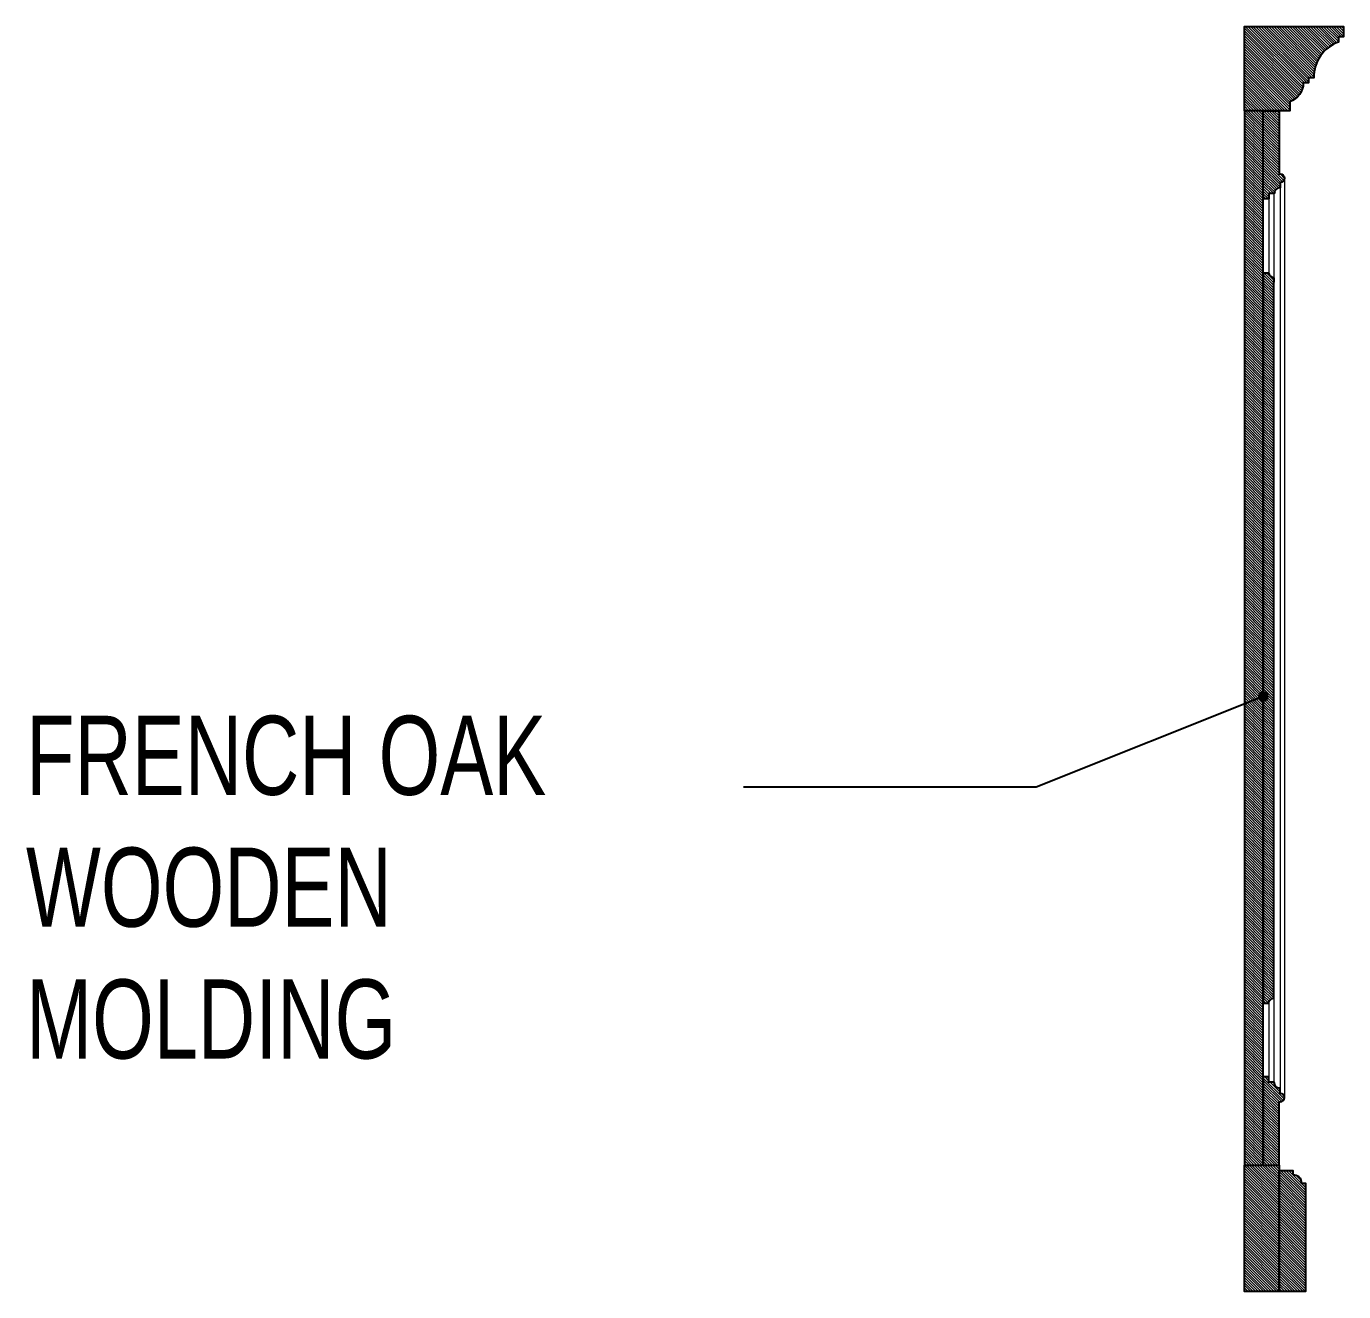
# Model space of a CAD drawing. Header units: inches. Extents: x 274057 to 444617, y 490067 to 635630.
# Drawn here: x 340522 to 341771, y 523866 to 525066 of the extents above; entities that cross this region are included whole.
import ezdxf

# ---------------------------------------------------------------- set-up
doc = ezdxf.new("R2010")
doc.units = ezdxf.units.IN
doc.header["$MEASUREMENT"] = 0
for name, color, linetype in [('CQ Sheet text', 3, 'Continuous'), ('CQ Wood Section', 60, 'Continuous'), ('CQ_callout', 34, 'Continuous')]:
    doc.layers.add(name, color=color, linetype=linetype)
doc.styles.add('DIM 50', font='romans.shx', dxfattribs={"width": 0.75, "height": 100})
doc.styles.get("Standard").update_dxf_attribs({"font": 'arial.ttf'})
doc.dimstyles.get("Standard").update_dxf_attribs({"dimtxt": 0.18, "dimasz": 0.18, "dimexe": 0.18, "dimexo": 0.0625, "dimgap": 0.09, "dimtad": 0, "dimtih": 1, "dimtoh": 1, "dimdec": 4, "dimzin": 0, "dimdsep": 46, "dimtxsty": 'Standard', "dimcen": 0.09, "dimadec": 0, "dimazin": 0, "dimtfac": 1, "dimtdec": 4, "dimtofl": 0, "dimtmove": 0, "dimatfit": 3, "dimfxl": 1, "dimtolj": 1, "dimtzin": 0, "dimarcsym": 0})
pattern_1 = [(225.0000000000001, (36037.18840213446, 2.088490873575211e-07), (1.233325781139329, -1.233325781139325), [])]

# ---------------------------------------------------------------- blocks, each defined once
blk = doc.blocks.new('wood panel section')
at = {"layer": 'CQ Wood Section', "lineweight": 0}
h = blk.add_hatch(dxfattribs=at)
h.set_pattern_fill('ANSI31', color=253, scale=13.95348837209302, angle=180.0000000000001)
h.set_pattern_definition([(225.0000000000001, (36142.35585811699, 2.088490873575211e-07), (1.233325781139329, -1.233325781139325), [])])
edge = h.paths.add_edge_path()
edge.add_line((373726.2823272735, 517519.283922351), (373726.2823272735, 517599.2839221759))
edge.add_line((373726.2823272735, 517599.2839221759), (373632.1263040713, 517599.283922351))
edge.add_line((373632.1263040713, 517599.283922351), (373632.1263040713, 517589.283922351))
edge.add_line((373632.1263040713, 517589.283922351), (373637.1263040713, 517589.283922351))
edge.add_line((373637.1263040713, 517589.283922351), (373637.1263040713, 517584.283922351))
edge.add_arc((373625.5141908826, 517551.3689718612), 34.90322533018236, -1.2919480956534812, 70.56759384784772, ccw=False)
edge.add_line((373660.4085433854, 517550.5820145192), (373665.4741542631, 517550.5820145192))
edge.add_line((373665.4741542631, 517550.5820145192), (373665.4741542631, 517545.5820145192))
edge.add_line((373665.4741542631, 517545.5820145192), (373670.4741542631, 517545.5820145192))
edge.add_arc((373688.780025439, 517545.2354354908), 18.3091517152585, 178.9153674634846, 252.5261491534964)
edge.add_line((373683.2823272542, 517527.7711762394), (373683.2823272542, 517519.283922351))
edge.add_line((373683.2823272542, 517519.283922351), (373726.2823272735, 517519.283922351))
h = blk.add_hatch(dxfattribs=at)
h.set_pattern_fill('ANSI31', color=253, scale=13.95348837209302, angle=180.0000000000001)
h.set_pattern_definition(pattern_1)
edge = h.paths.add_edge_path()
edge.add_arc((373692.2823279385, 517440.6270253488), 5.656854249493335, 0, 90, ccw=False)
edge.add_line((373697.9391821881, 517440.6270253488), (373702.9391821881, 517440.6270253488))
edge.add_line((373702.9391821881, 517440.6270253488), (373702.9391821881, 517435.6270253488))
edge.add_line((373702.9391821881, 517435.6270253488), (373708.2823280088, 517435.6270253647))
edge.add_line((373708.2823280088, 517435.6270253647), (373708.2823280088, 517519.2839223955))
edge.add_line((373708.2823280088, 517519.2839223955), (373693.2823277604, 517519.283922351))
edge.add_line((373693.2823277604, 517519.283922351), (373693.2823279385, 517459.2838795983))
edge.add_line((373693.2823279385, 517459.2838795983), (373692.2823279385, 517459.2838795983))
edge.add_arc((373692.2823279385, 517455.2838795983), 4, 90, 270)
edge.add_line((373692.2823279385, 517451.2838795983), (373692.2823279385, 517446.2838795983))
h = blk.add_hatch(dxfattribs=at)
h.set_pattern_fill('ANSI31', color=253, scale=13.95348837209302, angle=180.0000000000001)
h.set_pattern_definition(pattern_1)
h.paths.add_polyline_path([(373708.2823272735, 517519.2839223955), (373726.2823272735, 517519.283922351), (373726.2823313126, 516519.2839960859), (373708.2823313126, 516519.2839960859)])
h = blk.add_hatch(dxfattribs=at)
h.set_pattern_fill('ANSI31', color=253, scale=13.95348837209302, angle=180.0000000000001)
h.set_pattern_definition([(225.0000000000001, (35447.38738654694, 107.7189618353732), (1.233325781139329, -1.233325781139325), [])])
edge = h.paths.add_edge_path()
edge.add_arc((373696.8920509059, 516671.5329414808), 6.548750532663546, 12.41524777667611, 78.14451644334973)
edge.add_line((373698.2374515089, 516677.941999973), (373698.2427204635, 517360.6270229824))
edge.add_arc((373696.8920509059, 517367.0349731449), 6.548750532643951, 281.902591092188, 347.5847522222197)
edge.add_line((373703.2876595461, 517365.6270229824), (373708.2876595461, 517365.6270229824))
edge.add_line((373708.2876595461, 517365.6270229824), (373708.282330692, 516672.9408916433))
edge.add_line((373708.282330692, 516672.9408916433), (373703.2876595462, 516672.9408916432))
h = blk.add_hatch(dxfattribs=at)
h.set_pattern_fill('ANSI31', color=253, scale=13.95348837209302, angle=180.0000000000001)
h.set_pattern_definition(pattern_1)
edge = h.paths.add_edge_path()
edge.add_arc((373692.282325919, 516597.9408940414), 5.656854249493335, 270, 360)
edge.add_line((373697.9391801685, 516597.9408940414), (373702.9391801685, 516597.9408940414))
edge.add_line((373702.9391801685, 516597.9408940414), (373702.9391801685, 516602.9408940414))
edge.add_line((373702.9391801685, 516602.9408940414), (373708.2823259893, 516602.9408940256))
edge.add_line((373708.2823259893, 516602.9408940256), (373708.2823259893, 516519.2839969947))
edge.add_line((373708.2823259892, 516519.2839969948), (373693.2823257408, 516519.2839970393))
edge.add_line((373693.2823257408, 516519.2839970393), (373693.282325919, 516579.284039792))
edge.add_line((373693.282325919, 516579.284039792), (373692.282325919, 516579.284039792))
edge.add_arc((373692.282325919, 516583.284039792), 4, 90, 270, ccw=False)
edge.add_line((373692.282325919, 516587.284039792), (373692.282325919, 516592.284039792))
h = blk.add_hatch(dxfattribs=at)
h.set_pattern_fill('ANSI31', color=253, scale=13.95348837209302, angle=180.0000000000001)
h.set_pattern_definition([(225.0000000000001, (36037.18840213446, -4.609784537926316), (1.233325781139329, -1.233325781139325), [])])
edge = h.paths.add_edge_path()
edge.add_line((373693.2823241028, 516514.2840137422), (373680.353402517, 516514.2840137422))
edge.add_line((373680.353402517, 516514.2840137422), (373680.353402517, 516510.2840137422))
edge.add_arc((373679.8152404558, 516502.7511079917), 7.552104835803404, 85.91364641696441, 184.0863535834761)
edge.add_line((373672.2823347052, 516502.2129459304), (373668.2823347052, 516502.2129459304))
edge.add_line((373668.2823347052, 516502.2129459304), (373668.282334705, 516399.2839910139))
edge.add_line((373668.282334705, 516399.2839910139), (373693.2823241026, 516399.2839455852))
edge.add_line((373693.2823241026, 516399.2839455852), (373693.2823241028, 516514.2840137422))
h = blk.add_hatch(dxfattribs=at)
h.set_pattern_fill('ANSI31', color=253, scale=13.95348837209302, angle=180.0000000000001)
h.set_pattern_definition(pattern_1)
h.paths.add_polyline_path([(373726.2823313126, 516519.2839970516), (373693.2823241028, 516519.2839970516), (373693.2823241028, 516399.2839683135), (373726.2823313126, 516399.2839683135)])
at = {"layer": 'CQ Wood Section', "color": 253, "lineweight": 0}
for p, q in [((373688.2823279385, 517455.2838795983, -0.0005676348778865994), (373688.2823313811, 516583.2774294676, -0.0005676348778865994)), ((373692.2823279385, 517446.2838795983, -0.0005676348778865994), (373692.2823312941, 516592.284039792, -0.0005676348778865994)), ((373697.9391801685, 516597.9408940414, -0.0005676348778865994), (373697.9391801685, 517440.6270253488, -0.0005676348778865994)), ((373702.9391821881, 517435.6270253488, -0.0005676348778865994), (373702.9391819765, 517364.5098959284, -0.0005676348778865994)), ((373702.939179923, 516674.0337188108, -0.0005676348778865994), (373702.9391797116, 516602.9408940414, -0.0005676348778865994))]:
    blk.add_line(p, q, dxfattribs=at)
at = {"layer": 'CQ Wood Section', "ltscale": 1000, "elevation": -0.0005676348778865994}
for points in [[(373726.2823272735, 517519.283922351), (373726.2823272735, 517599.2839221759), (373632.1263040713, 517599.283922351), (373632.1263040713, 517589.283922351), (373637.1263040713, 517589.283922351), (373637.1263040713, 517584.283922351, -0.3242422653971426), (373660.4085433854, 517550.5820145192), (373665.4741542631, 517550.5820145192), (373665.4741542631, 517545.5820145192), (373670.4741542631, 517545.5820145192, 0.332707975019694), (373683.2823272542, 517527.7711762394), (373683.2823272542, 517527.7711762394), (373683.2823272542, 517519.283922351)], [(373692.2823279385, 517446.2838795983, -0.4142135623730951), (373697.9391821881, 517440.6270253488), (373702.9391821881, 517440.6270253488), (373702.9391821881, 517435.6270253488), (373708.2823280088, 517435.6270253647), (373708.2823280088, 517519.2839223955), (373693.2823277604, 517519.283922351), (373693.2823279385, 517459.2838795983), (373692.2823279385, 517459.2838795983, 0.9999999999999999), (373692.2823279385, 517451.2838795983)], [(373692.282325919, 516592.284039792, 0.4142135623730951), (373697.9391801685, 516597.9408940414), (373702.9391801685, 516597.9408940414), (373702.9391801685, 516602.9408940414), (373708.2823259893, 516602.9408940256), (373708.2823259892, 516519.2839969948), (373693.2823257408, 516519.2839970393), (373693.282325919, 516579.284039792), (373692.282325919, 516579.284039792, -0.9999999999999999), (373692.282325919, 516587.284039792)]]:
    blk.add_lwpolyline(points, format="xyb", close=True, dxfattribs=at)
for points in [[(373708.2823272735, 517519.283922351), (373726.2823272735, 517519.283922351), (373726.2823313126, 516519.2839960859), (373708.2823313126, 516519.2839960859)], [(373726.2823313126, 516519.2839970516), (373693.2823241028, 516519.2839970516), (373693.2823241028, 516399.2839683135), (373726.2823313126, 516399.2839683135)]]:
    blk.add_lwpolyline(points, close=True, dxfattribs=at)
for points in [[(373708.2924302676, 517365.6270229824), (373703.2924302676, 517365.6270229824, -0.2947055955801099), (373698.247491185, 517360.6270229824), (373698.2355968406, 517356.6511075444)], [(373708.2823306919, 516672.9408916433), (373703.2823306919, 516672.9408916433, 0.2947055955801099), (373698.2373916093, 516677.9408916433), (373698.2355968406, 517356.6511075444)], [(373693.2823241028, 516514.2840137422), (373680.353402517, 516514.2840137422), (373680.353402517, 516510.2840137422, 0.4566366532686005), (373672.2823347052, 516502.2129459304), (373668.2823347052, 516502.2129459304), (373668.2823347052, 516399.2840137422), (373693.2823241028, 516399.2839683135), (373693.2823241028, 516514.2840137422)]]:
    blk.add_lwpolyline(points, format="xyb", dxfattribs=at)
blk.add_lwpolyline([(373708.2876595461, 517365.6270229824), (373708.2823306919, 516672.9408916433)], dxfattribs=at)

msp = doc.modelspace()

# ---------------------------------------------------------------- block references
at = {"layer": 'CQ Wood Section', "xscale": -1}
msp.add_blockref('wood panel section', (715403.0365319178, 7466.5581743574, 0.01692063399275661), dxfattribs=at)

# ---------------------------------------------------------------- texts
at = {"layer": 'CQ Sheet text', "ltscale": 500, "insert": (340521.6748962684, 524411.9917973409), "char_height": 74.99999999999997, "width": 691.0563032891478, "attachment_point": 1, "style": 'DIM 50'}
msp.add_mtext('{\\fCityBlueprint|b0|i0|c2|p2;FRENCH OAK WOODEN MOLDING }', dxfattribs=at)

# ---------------------------------------------------------------- leaders
at = {"layer": 'CQ_callout'}
msp.add_leader([(341694.751216115, 524430.3057591008), (341479.3358292329, 524344.2648217187), (341201.9671419269, 524344.2648217189)], dimstyle='Standard', override={"dimasz": 10, "dimldrblk": 'Dot', "dimfxl": 0.1, "dimarcsym": 2}, dxfattribs=at)

doc.saveas('drawing.dxf')
